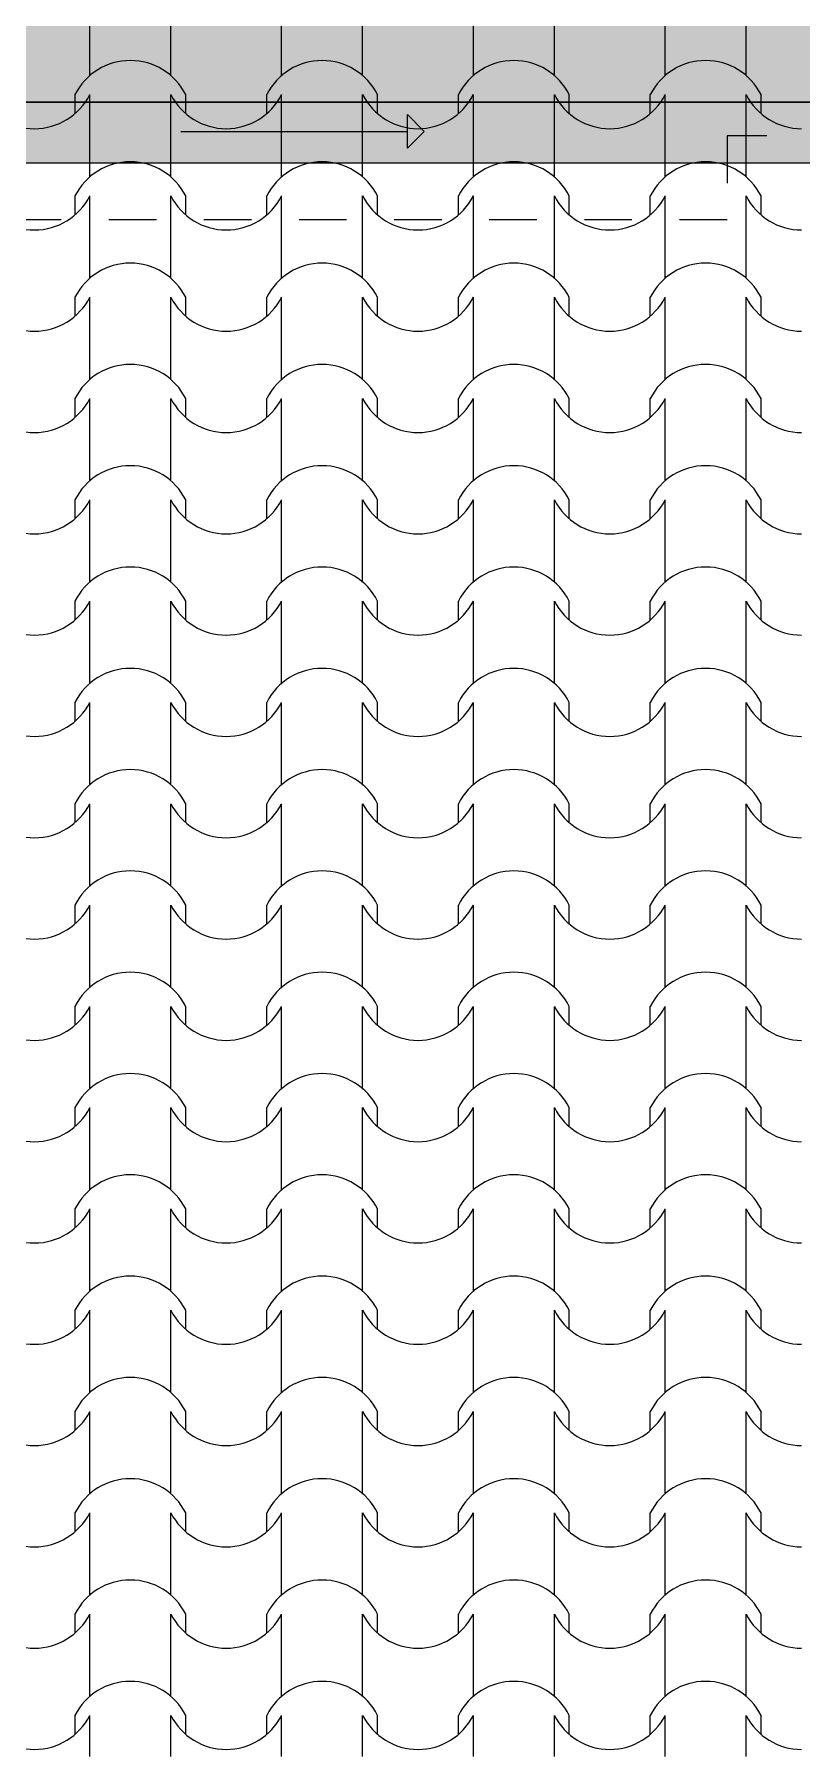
# Model space of a CAD drawing. Header units: feet. Extents: x 2791058 to 2855058, y -67651 to -26651.
# Drawn here: x 2805963 to 2808239, y -49419 to -44308 of the extents above; entities that cross this region are included whole.
import ezdxf

# ---------------------------------------------------------------- set-up
doc = ezdxf.new("R2010")
doc.units = ezdxf.units.FT
doc.header["$MEASUREMENT"] = 0
doc.linetypes.add('Dashed', pattern=[282.222223, 141.111112, -141.111112])
doc.layers.add('Exterior walls', color=7, linetype='Continuous')
doc.layers.add('Shell - Roof', color=7, linetype='Continuous')
for name, color, linetype, lineweight in [('Exterior walls_Pen_No__1', 7, 'Continuous', 0), ('Model Unit - Zone_Pen_No__101', 252, 'Continuous', 0), ('Shell - Roof_Pen_No__1', 7, 'Continuous', 0), ('Shell - Roof_Pen_No__21', 7, 'Continuous', 0), ('Structural - Bearing_Pen_No__1', 7, 'Continuous', 0), ('Structural - Bearing_Pen_No__13', 54, 'Continuous', 0)]:
    doc.layers.add(name, color=color, linetype=linetype, lineweight=lineweight)
doc.layers.add('Exterior walls_Pen_No__85', color=7, linetype='Continuous', lineweight=0, true_color=0x80c2ff)
doc.layers.add('Structural - Bearing_Pen_No__82', color=7, linetype='Continuous', lineweight=0, true_color=0xaaaaaa)

# ---------------------------------------------------------------- blocks, each defined once
blk = doc.blocks.new('*X9', base_point=(2247653.8, -76425))
at = {"layer": 'Structural - Bearing_Pen_No__82', "color": 253, "linetype": 'Continuous', "lineweight": 0, "true_color": 0xaaaaaa}
for p, q in [((2806127.4, -44307.9), (2806127.4, -44258.5)), ((2806367.8, -44307.9), (2806367.8, -44258.5)), ((2806696.3, -44307.9), (2806696.3, -44258.5)), ((2806936.8, -44307.9), (2806936.8, -44258.5)), ((2807265.3, -44307.9), (2807265.3, -44258.5)), ((2807505.8, -44307.9), (2807505.8, -44258.5)), ((2807834.3, -44307.9), (2807834.3, -44258.5)), ((2808074.7, -44307.9), (2808074.7, -44258.5)), ((2806127.4, -44429.8), (2806127.4, -44307.9)), ((2806367.8, -44429.8), (2806367.8, -44307.9)), ((2806696.3, -44429.8), (2806696.3, -44307.9)), ((2806936.8, -44429.8), (2806936.8, -44307.9)), ((2807265.3, -44429.8), (2807265.3, -44307.9)), ((2807505.8, -44429.8), (2807505.8, -44307.9)), ((2807834.3, -44429.8), (2807834.3, -44307.9)), ((2808074.7, -44429.8), (2808074.7, -44307.9)), ((2806083.4, -44542.7), (2806083.4, -44486.6)), ((2806127.4, -44608.5), (2806127.4, -44486.6)), ((2806367.8, -44608.5), (2806367.8, -44486.6)), ((2806411.9, -44542.7), (2806411.9, -44486.6)), ((2806652.3, -44542.7), (2806652.3, -44486.6)), ((2806696.3, -44608.5), (2806696.3, -44486.6)), ((2806936.8, -44608.5), (2806936.8, -44486.6)), ((2806980.8, -44542.7), (2806980.8, -44486.6)), ((2807221.3, -44542.7), (2807221.3, -44486.6)), ((2807265.3, -44608.5), (2807265.3, -44486.6)), ((2807505.8, -44608.5), (2807505.8, -44486.6)), ((2807549.8, -44542.7), (2807549.8, -44486.6)), ((2807790.2, -44542.7), (2807790.2, -44486.6)), ((2807834.3, -44608.5), (2807834.3, -44486.6)), ((2808074.7, -44608.5), (2808074.7, -44486.6)), ((2808118.7, -44542.7), (2808118.7, -44486.6)), ((2806127.4, -44730.5), (2806127.4, -44608.5)), ((2806367.8, -44730.5), (2806367.8, -44608.5)), ((2806696.3, -44730.5), (2806696.3, -44608.5)), ((2806936.8, -44730.5), (2806936.8, -44608.5)), ((2807265.3, -44730.5), (2807265.3, -44608.5)), ((2807505.8, -44730.5), (2807505.8, -44608.5)), ((2807834.3, -44730.5), (2807834.3, -44608.5)), ((2808074.7, -44730.5), (2808074.7, -44608.5)), ((2806083.4, -44843.3), (2806083.4, -44787.3)), ((2806127.4, -44909.2), (2806127.4, -44787.3)), ((2806367.8, -44909.2), (2806367.8, -44787.3)), ((2806411.9, -44843.3), (2806411.9, -44787.3)), ((2806652.3, -44843.3), (2806652.3, -44787.3)), ((2806696.3, -44909.2), (2806696.3, -44787.3)), ((2806936.8, -44909.2), (2806936.8, -44787.3)), ((2806980.8, -44843.3), (2806980.8, -44787.3)), ((2807221.3, -44843.3), (2807221.3, -44787.3)), ((2807265.3, -44909.2), (2807265.3, -44787.3)), ((2807505.8, -44909.2), (2807505.8, -44787.3)), ((2807549.8, -44843.3), (2807549.8, -44787.3)), ((2807790.2, -44843.3), (2807790.2, -44787.3)), ((2807834.3, -44909.2), (2807834.3, -44787.3)), ((2808074.7, -44909.2), (2808074.7, -44787.3)), ((2808118.7, -44843.3), (2808118.7, -44787.3)), ((2806127.4, -45031.2), (2806127.4, -44909.2)), ((2806367.8, -45031.2), (2806367.8, -44909.2)), ((2806696.3, -45031.2), (2806696.3, -44909.2)), ((2806936.8, -45031.2), (2806936.8, -44909.2)), ((2807265.3, -45031.2), (2807265.3, -44909.2)), ((2807505.8, -45031.2), (2807505.8, -44909.2)), ((2807834.3, -45031.2), (2807834.3, -44909.2)), ((2808074.7, -45031.2), (2808074.7, -44909.2)), ((2806083.4, -45144), (2806083.4, -45088)), ((2806127.4, -45209.9), (2806127.4, -45088)), ((2806367.8, -45209.9), (2806367.8, -45088)), ((2806411.9, -45144), (2806411.9, -45088)), ((2806652.3, -45144), (2806652.3, -45088)), ((2806696.3, -45209.9), (2806696.3, -45088)), ((2806936.8, -45209.9), (2806936.8, -45088)), ((2806980.8, -45144), (2806980.8, -45088)), ((2807221.3, -45144), (2807221.3, -45088)), ((2807265.3, -45209.9), (2807265.3, -45088)), ((2807505.8, -45209.9), (2807505.8, -45088)), ((2807549.8, -45144), (2807549.8, -45088)), ((2807790.2, -45144), (2807790.2, -45088)), ((2807834.3, -45209.9), (2807834.3, -45088)), ((2808074.7, -45209.9), (2808074.7, -45088)), ((2808118.7, -45144), (2808118.7, -45088)), ((2806127.4, -45331.8), (2806127.4, -45209.9)), ((2806367.8, -45331.8), (2806367.8, -45209.9)), ((2806696.3, -45331.8), (2806696.3, -45209.9)), ((2806936.8, -45331.8), (2806936.8, -45209.9)), ((2807265.3, -45331.8), (2807265.3, -45209.9)), ((2807505.8, -45331.8), (2807505.8, -45209.9)), ((2807834.3, -45331.8), (2807834.3, -45209.9)), ((2808074.7, -45331.8), (2808074.7, -45209.9)), ((2806083.4, -45444.7), (2806083.4, -45388.6)), ((2806127.4, -45510.6), (2806127.4, -45388.6)), ((2806367.8, -45510.6), (2806367.8, -45388.6)), ((2806411.9, -45444.7), (2806411.9, -45388.6)), ((2806652.3, -45444.7), (2806652.3, -45388.6)), ((2806696.3, -45510.6), (2806696.3, -45388.6)), ((2806936.8, -45510.6), (2806936.8, -45388.6)), ((2806980.8, -45444.7), (2806980.8, -45388.6)), ((2807221.3, -45444.7), (2807221.3, -45388.6)), ((2807265.3, -45510.6), (2807265.3, -45388.6)), ((2807505.8, -45510.6), (2807505.8, -45388.6)), ((2807549.8, -45444.7), (2807549.8, -45388.6)), ((2807790.2, -45444.7), (2807790.2, -45388.6)), ((2807834.3, -45510.6), (2807834.3, -45388.6)), ((2808074.7, -45510.6), (2808074.7, -45388.6)), ((2808118.7, -45444.7), (2808118.7, -45388.6)), ((2806127.4, -45632.5), (2806127.4, -45510.6)), ((2806367.8, -45632.5), (2806367.8, -45510.6)), ((2806696.3, -45632.5), (2806696.3, -45510.6)), ((2806936.8, -45632.5), (2806936.8, -45510.6)), ((2807265.3, -45632.5), (2807265.3, -45510.6)), ((2807505.8, -45632.5), (2807505.8, -45510.6)), ((2807834.3, -45632.5), (2807834.3, -45510.6)), ((2808074.7, -45632.5), (2808074.7, -45510.6)), ((2806083.4, -45745.4), (2806083.4, -45689.3)), ((2806127.4, -45811.2), (2806127.4, -45689.3)), ((2806367.8, -45811.2), (2806367.8, -45689.3)), ((2806411.9, -45745.4), (2806411.9, -45689.3)), ((2806652.3, -45745.4), (2806652.3, -45689.3)), ((2806696.3, -45811.2), (2806696.3, -45689.3)), ((2806936.8, -45811.2), (2806936.8, -45689.3)), ((2806980.8, -45745.4), (2806980.8, -45689.3)), ((2807221.3, -45745.4), (2807221.3, -45689.3)), ((2807265.3, -45811.2), (2807265.3, -45689.3)), ((2807505.8, -45811.2), (2807505.8, -45689.3)), ((2807549.8, -45745.4), (2807549.8, -45689.3)), ((2807790.2, -45745.4), (2807790.2, -45689.3)), ((2807834.3, -45811.2), (2807834.3, -45689.3)), ((2808074.7, -45811.2), (2808074.7, -45689.3)), ((2808118.7, -45745.4), (2808118.7, -45689.3)), ((2806127.4, -45933.2), (2806127.4, -45811.2)), ((2806367.8, -45933.2), (2806367.8, -45811.2)), ((2806696.3, -45933.2), (2806696.3, -45811.2)), ((2806936.8, -45933.2), (2806936.8, -45811.2)), ((2807265.3, -45933.2), (2807265.3, -45811.2)), ((2807505.8, -45933.2), (2807505.8, -45811.2)), ((2807834.3, -45933.2), (2807834.3, -45811.2)), ((2808074.7, -45933.2), (2808074.7, -45811.2)), ((2806083.4, -46046), (2806083.4, -45990)), ((2806127.4, -46111.9), (2806127.4, -45990)), ((2806367.8, -46111.9), (2806367.8, -45990)), ((2806411.9, -46046), (2806411.9, -45990)), ((2806652.3, -46046), (2806652.3, -45990)), ((2806696.3, -46111.9), (2806696.3, -45990)), ((2806936.8, -46111.9), (2806936.8, -45990)), ((2806980.8, -46046), (2806980.8, -45990)), ((2807221.3, -46046), (2807221.3, -45990)), ((2807265.3, -46111.9), (2807265.3, -45990)), ((2807505.8, -46111.9), (2807505.8, -45990)), ((2807549.8, -46046), (2807549.8, -45990)), ((2807790.2, -46046), (2807790.2, -45990)), ((2807834.3, -46111.9), (2807834.3, -45990)), ((2808074.7, -46111.9), (2808074.7, -45990)), ((2808118.7, -46046), (2808118.7, -45990)), ((2806127.4, -46233.8), (2806127.4, -46111.9)), ((2806367.8, -46233.8), (2806367.8, -46111.9)), ((2806696.3, -46233.8), (2806696.3, -46111.9)), ((2806936.8, -46233.8), (2806936.8, -46111.9)), ((2807265.3, -46233.8), (2807265.3, -46111.9)), ((2807505.8, -46233.8), (2807505.8, -46111.9)), ((2807834.3, -46233.8), (2807834.3, -46111.9)), ((2808074.7, -46233.8), (2808074.7, -46111.9)), ((2806083.4, -46346.7), (2806083.4, -46290.6)), ((2806127.4, -46412.6), (2806127.4, -46290.6)), ((2806367.8, -46412.6), (2806367.8, -46290.6)), ((2806411.9, -46346.7), (2806411.9, -46290.6)), ((2806652.3, -46346.7), (2806652.3, -46290.6)), ((2806696.3, -46412.6), (2806696.3, -46290.6)), ((2806936.8, -46412.6), (2806936.8, -46290.6)), ((2806980.8, -46346.7), (2806980.8, -46290.6)), ((2807221.3, -46346.7), (2807221.3, -46290.6)), ((2807265.3, -46412.6), (2807265.3, -46290.6)), ((2807505.8, -46412.6), (2807505.8, -46290.6)), ((2807549.8, -46346.7), (2807549.8, -46290.6)), ((2807790.2, -46346.7), (2807790.2, -46290.6)), ((2807834.3, -46412.6), (2807834.3, -46290.6)), ((2808074.7, -46412.6), (2808074.7, -46290.6)), ((2808118.7, -46346.7), (2808118.7, -46290.6)), ((2806127.4, -46534.5), (2806127.4, -46412.6)), ((2806367.8, -46534.5), (2806367.8, -46412.6)), ((2806696.3, -46534.5), (2806696.3, -46412.6)), ((2806936.8, -46534.5), (2806936.8, -46412.6)), ((2807265.3, -46534.5), (2807265.3, -46412.6)), ((2807505.8, -46534.5), (2807505.8, -46412.6)), ((2807834.3, -46534.5), (2807834.3, -46412.6)), ((2808074.7, -46534.5), (2808074.7, -46412.6)), ((2806083.4, -46647.4), (2806083.4, -46591.3)), ((2806127.4, -46713.3), (2806127.4, -46591.3)), ((2806367.8, -46713.3), (2806367.8, -46591.3)), ((2806411.9, -46647.4), (2806411.9, -46591.3)), ((2806652.3, -46647.4), (2806652.3, -46591.3)), ((2806696.3, -46713.3), (2806696.3, -46591.3)), ((2806936.8, -46713.3), (2806936.8, -46591.3)), ((2806980.8, -46647.4), (2806980.8, -46591.3)), ((2807221.3, -46647.4), (2807221.3, -46591.3)), ((2807265.3, -46713.3), (2807265.3, -46591.3)), ((2807505.8, -46713.3), (2807505.8, -46591.3)), ((2807549.8, -46647.4), (2807549.8, -46591.3)), ((2807790.2, -46647.4), (2807790.2, -46591.3)), ((2807834.3, -46713.3), (2807834.3, -46591.3)), ((2808074.7, -46713.3), (2808074.7, -46591.3)), ((2808118.7, -46647.4), (2808118.7, -46591.3)), ((2806127.4, -46835.2), (2806127.4, -46713.3)), ((2806367.8, -46835.2), (2806367.8, -46713.3)), ((2806696.3, -46835.2), (2806696.3, -46713.3)), ((2806936.8, -46835.2), (2806936.8, -46713.3)), ((2807265.3, -46835.2), (2807265.3, -46713.3)), ((2807505.8, -46835.2), (2807505.8, -46713.3)), ((2807834.3, -46835.2), (2807834.3, -46713.3)), ((2808074.7, -46835.2), (2808074.7, -46713.3)), ((2806083.4, -46948), (2806083.4, -46892)), ((2806127.4, -47013.9), (2806127.4, -46892)), ((2806367.8, -47013.9), (2806367.8, -46892)), ((2806411.9, -46948), (2806411.9, -46892)), ((2806652.3, -46948), (2806652.3, -46892)), ((2806696.3, -47013.9), (2806696.3, -46892)), ((2806936.8, -47013.9), (2806936.8, -46892)), ((2806980.8, -46948), (2806980.8, -46892)), ((2807221.3, -46948), (2807221.3, -46892)), ((2807265.3, -47013.9), (2807265.3, -46892)), ((2807505.8, -47013.9), (2807505.8, -46892)), ((2807549.8, -46948), (2807549.8, -46892)), ((2807790.2, -46948), (2807790.2, -46892)), ((2807834.3, -47013.9), (2807834.3, -46892)), ((2808074.7, -47013.9), (2808074.7, -46892)), ((2808118.7, -46948), (2808118.7, -46892)), ((2806127.4, -47135.9), (2806127.4, -47013.9)), ((2806367.8, -47135.9), (2806367.8, -47013.9)), ((2806696.3, -47135.9), (2806696.3, -47013.9)), ((2806936.8, -47135.9), (2806936.8, -47013.9)), ((2807265.3, -47135.9), (2807265.3, -47013.9)), ((2807505.8, -47135.9), (2807505.8, -47013.9)), ((2807834.3, -47135.9), (2807834.3, -47013.9)), ((2808074.7, -47135.9), (2808074.7, -47013.9)), ((2806083.4, -47248.7), (2806083.4, -47192.7)), ((2806127.4, -47314.6), (2806127.4, -47192.7)), ((2806367.8, -47314.6), (2806367.8, -47192.7)), ((2806411.9, -47248.7), (2806411.9, -47192.7)), ((2806652.3, -47248.7), (2806652.3, -47192.7)), ((2806696.3, -47314.6), (2806696.3, -47192.7)), ((2806936.8, -47314.6), (2806936.8, -47192.7)), ((2806980.8, -47248.7), (2806980.8, -47192.7)), ((2807221.3, -47248.7), (2807221.3, -47192.7)), ((2807265.3, -47314.6), (2807265.3, -47192.7)), ((2807505.8, -47314.6), (2807505.8, -47192.7)), ((2807549.8, -47248.7), (2807549.8, -47192.7)), ((2807790.2, -47248.7), (2807790.2, -47192.7)), ((2807834.3, -47314.6), (2807834.3, -47192.7)), ((2808074.7, -47314.6), (2808074.7, -47192.7)), ((2808118.7, -47248.7), (2808118.7, -47192.7)), ((2806127.4, -47436.5), (2806127.4, -47314.6)), ((2806367.8, -47436.5), (2806367.8, -47314.6)), ((2806696.3, -47436.5), (2806696.3, -47314.6)), ((2806936.8, -47436.5), (2806936.8, -47314.6)), ((2807265.3, -47436.5), (2807265.3, -47314.6)), ((2807505.8, -47436.5), (2807505.8, -47314.6)), ((2807834.3, -47436.5), (2807834.3, -47314.6)), ((2808074.7, -47436.5), (2808074.7, -47314.6)), ((2806083.4, -47549.4), (2806083.4, -47493.3)), ((2806127.4, -47615.3), (2806127.4, -47493.3)), ((2806367.8, -47615.3), (2806367.8, -47493.3)), ((2806411.9, -47549.4), (2806411.9, -47493.3)), ((2806652.3, -47549.4), (2806652.3, -47493.3)), ((2806696.3, -47615.3), (2806696.3, -47493.3)), ((2806936.8, -47615.3), (2806936.8, -47493.3)), ((2806980.8, -47549.4), (2806980.8, -47493.3)), ((2807221.3, -47549.4), (2807221.3, -47493.3)), ((2807265.3, -47615.3), (2807265.3, -47493.3)), ((2807505.8, -47615.3), (2807505.8, -47493.3)), ((2807549.8, -47549.4), (2807549.8, -47493.3)), ((2807790.2, -47549.4), (2807790.2, -47493.3)), ((2807834.3, -47615.3), (2807834.3, -47493.3)), ((2808074.7, -47615.3), (2808074.7, -47493.3)), ((2808118.7, -47549.4), (2808118.7, -47493.3)), ((2806127.4, -47737.2), (2806127.4, -47615.3)), ((2806367.8, -47737.2), (2806367.8, -47615.3)), ((2806696.3, -47737.2), (2806696.3, -47615.3)), ((2806936.8, -47737.2), (2806936.8, -47615.3)), ((2807265.3, -47737.2), (2807265.3, -47615.3)), ((2807505.8, -47737.2), (2807505.8, -47615.3)), ((2807834.3, -47737.2), (2807834.3, -47615.3)), ((2808074.7, -47737.2), (2808074.7, -47615.3)), ((2806083.4, -47850.1), (2806083.4, -47794)), ((2806127.4, -47915.9), (2806127.4, -47794)), ((2806367.8, -47915.9), (2806367.8, -47794)), ((2806411.9, -47850.1), (2806411.9, -47794)), ((2806652.3, -47850.1), (2806652.3, -47794)), ((2806696.3, -47915.9), (2806696.3, -47794)), ((2806936.8, -47915.9), (2806936.8, -47794)), ((2806980.8, -47850.1), (2806980.8, -47794)), ((2807221.3, -47850.1), (2807221.3, -47794)), ((2807265.3, -47915.9), (2807265.3, -47794)), ((2807505.8, -47915.9), (2807505.8, -47794)), ((2807549.8, -47850.1), (2807549.8, -47794)), ((2807790.2, -47850.1), (2807790.2, -47794)), ((2807834.3, -47915.9), (2807834.3, -47794)), ((2808074.7, -47915.9), (2808074.7, -47794)), ((2808118.7, -47850.1), (2808118.7, -47794)), ((2806127.4, -48037.9), (2806127.4, -47915.9)), ((2806367.8, -48037.9), (2806367.8, -47915.9)), ((2806696.3, -48037.9), (2806696.3, -47915.9)), ((2806936.8, -48037.9), (2806936.8, -47915.9)), ((2807265.3, -48037.9), (2807265.3, -47915.9)), ((2807505.8, -48037.9), (2807505.8, -47915.9)), ((2807834.3, -48037.9), (2807834.3, -47915.9)), ((2808074.7, -48037.9), (2808074.7, -47915.9)), ((2806083.4, -48150.7), (2806083.4, -48094.7)), ((2806127.4, -48216.6), (2806127.4, -48094.7)), ((2806367.8, -48216.6), (2806367.8, -48094.7)), ((2806411.9, -48150.7), (2806411.9, -48094.7)), ((2806652.3, -48150.7), (2806652.3, -48094.7)), ((2806696.3, -48216.6), (2806696.3, -48094.7)), ((2806936.8, -48216.6), (2806936.8, -48094.7)), ((2806980.8, -48150.7), (2806980.8, -48094.7)), ((2807221.3, -48150.7), (2807221.3, -48094.7)), ((2807265.3, -48216.6), (2807265.3, -48094.7)), ((2807505.8, -48216.6), (2807505.8, -48094.7)), ((2807549.8, -48150.7), (2807549.8, -48094.7)), ((2807790.2, -48150.7), (2807790.2, -48094.7)), ((2807834.3, -48216.6), (2807834.3, -48094.7)), ((2808074.7, -48216.6), (2808074.7, -48094.7)), ((2808118.7, -48150.7), (2808118.7, -48094.7)), ((2806127.4, -48338.6), (2806127.4, -48216.6)), ((2806367.8, -48338.6), (2806367.8, -48216.6)), ((2806696.3, -48338.6), (2806696.3, -48216.6)), ((2806936.8, -48338.6), (2806936.8, -48216.6)), ((2807265.3, -48338.6), (2807265.3, -48216.6)), ((2807505.8, -48338.6), (2807505.8, -48216.6)), ((2807834.3, -48338.6), (2807834.3, -48216.6)), ((2808074.7, -48338.6), (2808074.7, -48216.6)), ((2806083.4, -48451.4), (2806083.4, -48395.3)), ((2806127.4, -48517.3), (2806127.4, -48395.3)), ((2806367.8, -48517.3), (2806367.8, -48395.3)), ((2806411.9, -48451.4), (2806411.9, -48395.3)), ((2806652.3, -48451.4), (2806652.3, -48395.3)), ((2806696.3, -48517.3), (2806696.3, -48395.3)), ((2806936.8, -48517.3), (2806936.8, -48395.3)), ((2806980.8, -48451.4), (2806980.8, -48395.3)), ((2807221.3, -48451.4), (2807221.3, -48395.3)), ((2807265.3, -48517.3), (2807265.3, -48395.3)), ((2807505.8, -48517.3), (2807505.8, -48395.3)), ((2807549.8, -48451.4), (2807549.8, -48395.3)), ((2807790.2, -48451.4), (2807790.2, -48395.3)), ((2807834.3, -48517.3), (2807834.3, -48395.3)), ((2808074.7, -48517.3), (2808074.7, -48395.3)), ((2808118.7, -48451.4), (2808118.7, -48395.3)), ((2806127.4, -48639.2), (2806127.4, -48517.3)), ((2806367.8, -48639.2), (2806367.8, -48517.3)), ((2806696.3, -48639.2), (2806696.3, -48517.3)), ((2806936.8, -48639.2), (2806936.8, -48517.3)), ((2807265.3, -48639.2), (2807265.3, -48517.3)), ((2807505.8, -48639.2), (2807505.8, -48517.3)), ((2807834.3, -48639.2), (2807834.3, -48517.3)), ((2808074.7, -48639.2), (2808074.7, -48517.3)), ((2806083.4, -48752.1), (2806083.4, -48696)), ((2806127.4, -48818), (2806127.4, -48696)), ((2806367.8, -48818), (2806367.8, -48696)), ((2806411.9, -48752.1), (2806411.9, -48696)), ((2806652.3, -48752.1), (2806652.3, -48696)), ((2806696.3, -48818), (2806696.3, -48696)), ((2806936.8, -48818), (2806936.8, -48696)), ((2806980.8, -48752.1), (2806980.8, -48696)), ((2807221.3, -48752.1), (2807221.3, -48696)), ((2807265.3, -48818), (2807265.3, -48696)), ((2807505.8, -48818), (2807505.8, -48696)), ((2807549.8, -48752.1), (2807549.8, -48696)), ((2807790.2, -48752.1), (2807790.2, -48696)), ((2807834.3, -48818), (2807834.3, -48696)), ((2808074.7, -48818), (2808074.7, -48696)), ((2808118.7, -48752.1), (2808118.7, -48696)), ((2806127.4, -48939.9), (2806127.4, -48818)), ((2806367.8, -48939.9), (2806367.8, -48818)), ((2806696.3, -48939.9), (2806696.3, -48818)), ((2806936.8, -48939.9), (2806936.8, -48818)), ((2807265.3, -48939.9), (2807265.3, -48818)), ((2807505.8, -48939.9), (2807505.8, -48818)), ((2807834.3, -48939.9), (2807834.3, -48818)), ((2808074.7, -48939.9), (2808074.7, -48818)), ((2806083.4, -49052.8), (2806083.4, -48996.7)), ((2806127.4, -49118.6), (2806127.4, -48996.7)), ((2806367.8, -49118.6), (2806367.8, -48996.7)), ((2806411.9, -49052.8), (2806411.9, -48996.7)), ((2806652.3, -49052.8), (2806652.3, -48996.7)), ((2806696.3, -49118.6), (2806696.3, -48996.7)), ((2806936.8, -49118.6), (2806936.8, -48996.7)), ((2806980.8, -49052.8), (2806980.8, -48996.7)), ((2807221.3, -49052.8), (2807221.3, -48996.7)), ((2807265.3, -49118.6), (2807265.3, -48996.7)), ((2807505.8, -49118.6), (2807505.8, -48996.7)), ((2807549.8, -49052.8), (2807549.8, -48996.7)), ((2807790.2, -49052.8), (2807790.2, -48996.7)), ((2807834.3, -49118.6), (2807834.3, -48996.7)), ((2808074.7, -49118.6), (2808074.7, -48996.7)), ((2808118.7, -49052.8), (2808118.7, -48996.7)), ((2806127.4, -49240.6), (2806127.4, -49118.6)), ((2806367.8, -49240.6), (2806367.8, -49118.6)), ((2806696.3, -49240.6), (2806696.3, -49118.6)), ((2806936.8, -49240.6), (2806936.8, -49118.6)), ((2807265.3, -49240.6), (2807265.3, -49118.6)), ((2807505.8, -49240.6), (2807505.8, -49118.6)), ((2807834.3, -49240.6), (2807834.3, -49118.6)), ((2808074.7, -49240.6), (2808074.7, -49118.6)), ((2806083.4, -49353.4), (2806083.4, -49297.4)), ((2806127.4, -49419.3), (2806127.4, -49297.4)), ((2806367.8, -49419.3), (2806367.8, -49297.4)), ((2806411.9, -49353.4), (2806411.9, -49297.4)), ((2806652.3, -49353.4), (2806652.3, -49297.4)), ((2806696.3, -49419.3), (2806696.3, -49297.4)), ((2806936.8, -49419.3), (2806936.8, -49297.4)), ((2806980.8, -49353.4), (2806980.8, -49297.4)), ((2807221.3, -49353.4), (2807221.3, -49297.4)), ((2807265.3, -49419.3), (2807265.3, -49297.4)), ((2807505.8, -49419.3), (2807505.8, -49297.4)), ((2807549.8, -49353.4), (2807549.8, -49297.4)), ((2807790.2, -49353.4), (2807790.2, -49297.4)), ((2807834.3, -49419.3), (2807834.3, -49297.4)), ((2808074.7, -49419.3), (2808074.7, -49297.4)), ((2808118.7, -49353.4), (2808118.7, -49297.4))]:
    blk.add_line(p, q, dxfattribs=at)
for centre, radius, start, end in [((2806247.6, -44569.2), 183.9, 26.7044, 153.2956), ((2806816.6, -44569.2), 183.9, 26.7044, 153.2956), ((2807385.5, -44569.2), 183.9, 26.7044, 153.2956), ((2807954.5, -44569.2), 183.9, 26.7044, 153.2956), ((2805963.7, -44402.7), 184.9, 206.9885, 269.8295), ((2805962.6, -44402.7), 184.9, 270.1705, 333.0115), ((2806532.6, -44402.7), 184.9, 206.9885, 269.8295), ((2806531.5, -44402.7), 184.9, 270.1705, 333.0115), ((2807101.6, -44402.7), 184.9, 206.9885, 269.8295), ((2807100.5, -44402.7), 184.9, 270.1705, 333.0115), ((2807670.6, -44402.7), 184.9, 206.9885, 269.8295), ((2807669.5, -44402.7), 184.9, 270.1705, 333.0115), ((2808239.5, -44402.7), 184.9, 206.9885, 269.8295), ((2806247.6, -44869.9), 183.9, 26.7044, 153.2956), ((2806816.6, -44869.9), 183.9, 26.7044, 153.2956), ((2807385.5, -44869.9), 183.9, 26.7044, 153.2956), ((2807954.5, -44869.9), 183.9, 26.7044, 153.2956), ((2805963.7, -44703.4), 184.9, 206.9885, 269.8295), ((2805962.6, -44703.4), 184.9, 270.1705, 333.0115), ((2806532.6, -44703.4), 184.9, 206.9885, 269.8295), ((2806531.5, -44703.4), 184.9, 270.1705, 333.0115), ((2807101.6, -44703.4), 184.9, 206.9885, 269.8295), ((2807100.5, -44703.4), 184.9, 270.1705, 333.0115), ((2807670.6, -44703.4), 184.9, 206.9885, 269.8295), ((2807669.5, -44703.4), 184.9, 270.1705, 333.0115), ((2808239.5, -44703.4), 184.9, 206.9885, 269.8295), ((2806247.6, -45170.6), 183.9, 26.7044, 153.2956), ((2806816.6, -45170.6), 183.9, 26.7044, 153.2956), ((2807385.5, -45170.6), 183.9, 26.7044, 153.2956), ((2807954.5, -45170.6), 183.9, 26.7044, 153.2956), ((2805963.7, -45004), 184.9, 206.9885, 269.8295), ((2805962.6, -45004), 184.9, 270.1705, 333.0115), ((2806532.6, -45004), 184.9, 206.9885, 269.8295), ((2806531.5, -45004), 184.9, 270.1705, 333.0115), ((2807101.6, -45004), 184.9, 206.9885, 269.8295), ((2807100.5, -45004), 184.9, 270.1705, 333.0115), ((2807670.6, -45004), 184.9, 206.9885, 269.8295), ((2807669.5, -45004), 184.9, 270.1705, 333.0115), ((2808239.5, -45004), 184.9, 206.9885, 269.8295), ((2806247.6, -45471.2), 183.9, 26.7044, 153.2956), ((2806816.6, -45471.2), 183.9, 26.7044, 153.2956), ((2807385.5, -45471.2), 183.9, 26.7044, 153.2956), ((2807954.5, -45471.2), 183.9, 26.7044, 153.2956), ((2805963.7, -45304.7), 184.9, 206.9885, 269.8295), ((2805962.6, -45304.7), 184.9, 270.1705, 333.0115), ((2806532.6, -45304.7), 184.9, 206.9885, 269.8295), ((2806531.5, -45304.7), 184.9, 270.1705, 333.0115), ((2807101.6, -45304.7), 184.9, 206.9885, 269.8295), ((2807100.5, -45304.7), 184.9, 270.1705, 333.0115), ((2807670.6, -45304.7), 184.9, 206.9885, 269.8295), ((2807669.5, -45304.7), 184.9, 270.1705, 333.0115), ((2808239.5, -45304.7), 184.9, 206.9885, 269.8295), ((2806247.6, -45771.9), 183.9, 26.7044, 153.2956), ((2806816.6, -45771.9), 183.9, 26.7044, 153.2956), ((2807385.5, -45771.9), 183.9, 26.7044, 153.2956), ((2807954.5, -45771.9), 183.9, 26.7044, 153.2956), ((2805963.7, -45605.4), 184.9, 206.9885, 269.8295), ((2805962.6, -45605.4), 184.9, 270.1705, 333.0115), ((2806532.6, -45605.4), 184.9, 206.9885, 269.8295), ((2806531.5, -45605.4), 184.9, 270.1705, 333.0115), ((2807101.6, -45605.4), 184.9, 206.9885, 269.8295), ((2807100.5, -45605.4), 184.9, 270.1705, 333.0115), ((2807670.6, -45605.4), 184.9, 206.9885, 269.8295), ((2807669.5, -45605.4), 184.9, 270.1705, 333.0115), ((2808239.5, -45605.4), 184.9, 206.9885, 269.8295), ((2806247.6, -46072.6), 183.9, 26.7044, 153.2956), ((2806816.6, -46072.6), 183.9, 26.7044, 153.2956), ((2807385.5, -46072.6), 183.9, 26.7044, 153.2956), ((2807954.5, -46072.6), 183.9, 26.7044, 153.2956), ((2805963.7, -45906), 184.9, 206.9885, 269.8295), ((2805962.6, -45906), 184.9, 270.1705, 333.0115), ((2806532.6, -45906), 184.9, 206.9885, 269.8295), ((2806531.5, -45906), 184.9, 270.1705, 333.0115), ((2807101.6, -45906), 184.9, 206.9885, 269.8295), ((2807100.5, -45906), 184.9, 270.1705, 333.0115), ((2807670.6, -45906), 184.9, 206.9885, 269.8295), ((2807669.5, -45906), 184.9, 270.1705, 333.0115), ((2808239.5, -45906), 184.9, 206.9885, 269.8295), ((2806247.6, -46373.3), 183.9, 26.7044, 153.2956), ((2806816.6, -46373.3), 183.9, 26.7044, 153.2956), ((2807385.5, -46373.3), 183.9, 26.7044, 153.2956), ((2807954.5, -46373.3), 183.9, 26.7044, 153.2956), ((2805963.7, -46206.7), 184.9, 206.9885, 269.8295), ((2805962.6, -46206.7), 184.9, 270.1705, 333.0115), ((2806532.6, -46206.7), 184.9, 206.9885, 269.8295), ((2806531.5, -46206.7), 184.9, 270.1705, 333.0115), ((2807101.6, -46206.7), 184.9, 206.9885, 269.8295), ((2807100.5, -46206.7), 184.9, 270.1705, 333.0115), ((2807670.6, -46206.7), 184.9, 206.9885, 269.8295), ((2807669.5, -46206.7), 184.9, 270.1705, 333.0115), ((2808239.5, -46206.7), 184.9, 206.9885, 269.8295), ((2806247.6, -46673.9), 183.9, 26.7044, 153.2956), ((2806816.6, -46673.9), 183.9, 26.7044, 153.2956), ((2807385.5, -46673.9), 183.9, 26.7044, 153.2956), ((2807954.5, -46673.9), 183.9, 26.7044, 153.2956), ((2805963.7, -46507.4), 184.9, 206.9885, 269.8295), ((2805962.6, -46507.4), 184.9, 270.1705, 333.0115), ((2806532.6, -46507.4), 184.9, 206.9885, 269.8295), ((2806531.5, -46507.4), 184.9, 270.1705, 333.0115), ((2807101.6, -46507.4), 184.9, 206.9885, 269.8295), ((2807100.5, -46507.4), 184.9, 270.1705, 333.0115), ((2807670.6, -46507.4), 184.9, 206.9885, 269.8295), ((2807669.5, -46507.4), 184.9, 270.1705, 333.0115), ((2808239.5, -46507.4), 184.9, 206.9885, 269.8295), ((2806247.6, -46974.6), 183.9, 26.7044, 153.2956), ((2806816.6, -46974.6), 183.9, 26.7044, 153.2956), ((2807385.5, -46974.6), 183.9, 26.7044, 153.2956), ((2807954.5, -46974.6), 183.9, 26.7044, 153.2956), ((2805963.7, -46808.1), 184.9, 206.9885, 269.8295), ((2805962.6, -46808.1), 184.9, 270.1705, 333.0115), ((2806532.6, -46808.1), 184.9, 206.9885, 269.8295), ((2806531.5, -46808.1), 184.9, 270.1705, 333.0115), ((2807101.6, -46808.1), 184.9, 206.9885, 269.8295), ((2807100.5, -46808.1), 184.9, 270.1705, 333.0115), ((2807670.6, -46808.1), 184.9, 206.9885, 269.8295), ((2807669.5, -46808.1), 184.9, 270.1705, 333.0115), ((2808239.5, -46808.1), 184.9, 206.9885, 269.8295), ((2806247.6, -47275.3), 183.9, 26.7044, 153.2956), ((2806816.6, -47275.3), 183.9, 26.7044, 153.2956), ((2807385.5, -47275.3), 183.9, 26.7044, 153.2956), ((2807954.5, -47275.3), 183.9, 26.7044, 153.2956), ((2805963.7, -47108.7), 184.9, 206.9885, 269.8295), ((2805962.6, -47108.7), 184.9, 270.1705, 333.0115), ((2806532.6, -47108.7), 184.9, 206.9885, 269.8295), ((2806531.5, -47108.7), 184.9, 270.1705, 333.0115), ((2807101.6, -47108.7), 184.9, 206.9885, 269.8295), ((2807100.5, -47108.7), 184.9, 270.1705, 333.0115), ((2807670.6, -47108.7), 184.9, 206.9885, 269.8295), ((2807669.5, -47108.7), 184.9, 270.1705, 333.0115), ((2808239.5, -47108.7), 184.9, 206.9885, 269.8295), ((2806247.6, -47576), 183.9, 26.7044, 153.2956), ((2806816.6, -47576), 183.9, 26.7044, 153.2956), ((2807385.5, -47576), 183.9, 26.7044, 153.2956), ((2807954.5, -47576), 183.9, 26.7044, 153.2956), ((2805963.7, -47409.4), 184.9, 206.9885, 269.8295), ((2805962.6, -47409.4), 184.9, 270.1705, 333.0115), ((2806532.6, -47409.4), 184.9, 206.9885, 269.8295), ((2806531.5, -47409.4), 184.9, 270.1705, 333.0115), ((2807101.6, -47409.4), 184.9, 206.9885, 269.8295), ((2807100.5, -47409.4), 184.9, 270.1705, 333.0115), ((2807670.6, -47409.4), 184.9, 206.9885, 269.8295), ((2807669.5, -47409.4), 184.9, 270.1705, 333.0115), ((2808239.5, -47409.4), 184.9, 206.9885, 269.8295), ((2806247.6, -47876.6), 183.9, 26.7044, 153.2956), ((2806816.6, -47876.6), 183.9, 26.7044, 153.2956), ((2807385.5, -47876.6), 183.9, 26.7044, 153.2956), ((2807954.5, -47876.6), 183.9, 26.7044, 153.2956), ((2805963.7, -47710.1), 184.9, 206.9885, 269.8295), ((2805962.6, -47710.1), 184.9, 270.1705, 333.0115), ((2806532.6, -47710.1), 184.9, 206.9885, 269.8295), ((2806531.5, -47710.1), 184.9, 270.1705, 333.0115), ((2807101.6, -47710.1), 184.9, 206.9885, 269.8295), ((2807100.5, -47710.1), 184.9, 270.1705, 333.0115), ((2807670.6, -47710.1), 184.9, 206.9885, 269.8295), ((2807669.5, -47710.1), 184.9, 270.1705, 333.0115), ((2808239.5, -47710.1), 184.9, 206.9885, 269.8295), ((2806247.6, -48177.3), 183.9, 26.7044, 153.2956), ((2806816.6, -48177.3), 183.9, 26.7044, 153.2956), ((2807385.5, -48177.3), 183.9, 26.7044, 153.2956), ((2807954.5, -48177.3), 183.9, 26.7044, 153.2956), ((2805963.7, -48010.8), 184.9, 206.9885, 269.8295), ((2805962.6, -48010.8), 184.9, 270.1705, 333.0115), ((2806532.6, -48010.8), 184.9, 206.9885, 269.8295), ((2806531.5, -48010.8), 184.9, 270.1705, 333.0115), ((2807101.6, -48010.8), 184.9, 206.9885, 269.8295), ((2807100.5, -48010.8), 184.9, 270.1705, 333.0115), ((2807670.6, -48010.8), 184.9, 206.9885, 269.8295), ((2807669.5, -48010.8), 184.9, 270.1705, 333.0115), ((2808239.5, -48010.8), 184.9, 206.9885, 269.8295), ((2806247.6, -48478), 183.9, 26.7044, 153.2956), ((2806816.6, -48478), 183.9, 26.7044, 153.2956), ((2807385.5, -48478), 183.9, 26.7044, 153.2956), ((2807954.5, -48478), 183.9, 26.7044, 153.2956), ((2805963.7, -48311.4), 184.9, 206.9885, 269.8295), ((2805962.6, -48311.4), 184.9, 270.1705, 333.0115), ((2806532.6, -48311.4), 184.9, 206.9885, 269.8295), ((2806531.5, -48311.4), 184.9, 270.1705, 333.0115), ((2807101.6, -48311.4), 184.9, 206.9885, 269.8295), ((2807100.5, -48311.4), 184.9, 270.1705, 333.0115), ((2807670.6, -48311.4), 184.9, 206.9885, 269.8295), ((2807669.5, -48311.4), 184.9, 270.1705, 333.0115), ((2808239.5, -48311.4), 184.9, 206.9885, 269.8295), ((2806247.6, -48778.6), 183.9, 26.7044, 153.2956), ((2806816.6, -48778.6), 183.9, 26.7044, 153.2956), ((2807385.5, -48778.6), 183.9, 26.7044, 153.2956), ((2807954.5, -48778.6), 183.9, 26.7044, 153.2956), ((2805963.7, -48612.1), 184.9, 206.9885, 269.8295), ((2805962.6, -48612.1), 184.9, 270.1705, 333.0115), ((2806532.6, -48612.1), 184.9, 206.9885, 269.8295), ((2806531.5, -48612.1), 184.9, 270.1705, 333.0115), ((2807101.6, -48612.1), 184.9, 206.9885, 269.8295), ((2807100.5, -48612.1), 184.9, 270.1705, 333.0115), ((2807670.6, -48612.1), 184.9, 206.9885, 269.8295), ((2807669.5, -48612.1), 184.9, 270.1705, 333.0115), ((2808239.5, -48612.1), 184.9, 206.9885, 269.8295), ((2806247.6, -49079.3), 183.9, 26.7044, 153.2956), ((2806816.6, -49079.3), 183.9, 26.7044, 153.2956), ((2807385.5, -49079.3), 183.9, 26.7044, 153.2956), ((2807954.5, -49079.3), 183.9, 26.7044, 153.2956), ((2805963.7, -48912.8), 184.9, 206.9885, 269.8295), ((2805962.6, -48912.8), 184.9, 270.1705, 333.0115), ((2806532.6, -48912.8), 184.9, 206.9885, 269.8295), ((2806531.5, -48912.8), 184.9, 270.1705, 333.0115), ((2807101.6, -48912.8), 184.9, 206.9885, 269.8295), ((2807100.5, -48912.8), 184.9, 270.1705, 333.0115), ((2807670.6, -48912.8), 184.9, 206.9885, 269.8295), ((2807669.5, -48912.8), 184.9, 270.1705, 333.0115), ((2808239.5, -48912.8), 184.9, 206.9885, 269.8295), ((2806247.6, -49380), 183.9, 26.7044, 153.2956), ((2806816.6, -49380), 183.9, 26.7044, 153.2956), ((2807385.5, -49380), 183.9, 26.7044, 153.2956), ((2807954.5, -49380), 183.9, 26.7044, 153.2956), ((2805963.7, -49213.4), 184.9, 206.9885, 269.8295), ((2805962.6, -49213.4), 184.9, 270.1705, 333.0115), ((2806532.6, -49213.4), 184.9, 206.9885, 269.8295), ((2806531.5, -49213.4), 184.9, 270.1705, 333.0115), ((2807101.6, -49213.4), 184.9, 206.9885, 269.8295), ((2807100.5, -49213.4), 184.9, 270.1705, 333.0115), ((2807670.6, -49213.4), 184.9, 206.9885, 269.8295), ((2807669.5, -49213.4), 184.9, 270.1705, 333.0115), ((2808239.5, -49213.4), 184.9, 206.9885, 269.8295)]:
    blk.add_arc(centre, radius, start, end, dxfattribs=at)
blk = doc.blocks.new('Fill_4', base_point=(2247653.8, -74225))
at = {"layer": 'Structural - Bearing_Pen_No__82', "color": 253, "linetype": 'Continuous', "lineweight": 0, "true_color": 0xaaaaaa}
blk.add_blockref('*X9', (2247653.8, -76425), dxfattribs=at)
blk = doc.blocks.new('Wall_3', base_point=(2803868.2, -44508.5))
at = {"layer": 'Exterior walls_Pen_No__85', "linetype": 'Continuous', "lineweight": 0, "true_color": 0x80c2ff}
blk.add_hatch(color=151, dxfattribs=at).paths.add_polyline_path([(2808418.2, -44688.5), (2808418.2, -44508.5), (2803868.2, -44508.5), (2803868.2, -44688.5)])
at = {"layer": 'Exterior walls_Pen_No__1', "color": 7, "linetype": 'Continuous', "lineweight": 0, "flags": 128}
for points in [[(2819168.2, -44508.5), (2803868.2, -44508.5)], [(2803868.2, -44688.5), (2819168.2, -44688.5)]]:
    blk.add_lwpolyline(points, dxfattribs=at)
blk = doc.blocks.new('Line_5', base_point=(2806397.5, -44595.6))
at = {"layer": 'Shell - Roof', "linetype": 'Continuous', "lineweight": 0, "true_color": 0x000000}
blk.add_hatch(color=18, dxfattribs=at).paths.add_polyline_path([(2807119.4, -44595.6), (2807069.4, -44545.6), (2807069.4, -44645.6)])
at = {"layer": 'Shell - Roof_Pen_No__1', "color": 7, "linetype": 'Continuous', "lineweight": 0}
for p, q in [((2807119.4, -44595.6), (2807069.4, -44545.6)), ((2807069.4, -44645.6), (2807069.4, -44545.6)), ((2807119.4, -44595.6), (2807069.4, -44645.6))]:
    blk.add_line(p, q, dxfattribs=at)
at = {"layer": 'Shell - Roof_Pen_No__21', "color": 7, "linetype": 'Continuous', "lineweight": 0}
blk.add_line((2806397.5, -44595.6), (2807069.4, -44595.6), dxfattribs=at)

msp = doc.modelspace()

# ---------------------------------------------------------------- hatches: boundary and pattern name
at = {"layer": 'Structural - Bearing_Pen_No__13', "linetype": 'Continuous', "lineweight": 0}
msp.add_hatch(color=54, dxfattribs=at).paths.add_polyline_path([(2803568.173, -44208.549), (2803568.173, -44508.549), (2819168.173, -44508.549), (2819168.173, -44208.549)])

# ---------------------------------------------------------------- linework, layer by layer
at = {"layer": 'Model Unit - Zone_Pen_No__101', "color": 252, "linetype": 'Dashed', "lineweight": 0}
for p, q in [((2808418.173, -44608.549), (2808018.173, -44608.549)), ((2808018.173, -44608.549), (2808018.173, -44858.549)), ((2808418.173, -44608.549), (2808018.173, -44608.549)), ((2808018.173, -44608.549), (2808018.173, -44858.549)), ((2808018.173, -44858.549), (2804418.173, -44858.549)), ((2808018.173, -44858.549), (2804418.173, -44858.549))]:
    msp.add_line(p, q, dxfattribs=at)
at = {"layer": 'Structural - Bearing_Pen_No__1', "color": 7, "linetype": 'Continuous', "lineweight": 0, "flags": 128}
msp.add_lwpolyline([(2803568.173, -44208.549), (2803568.173, -44508.549), (2819168.173, -44508.549), (2819168.173, -44208.549)], close=True, dxfattribs=at)

# ---------------------------------------------------------------- block references
at = {"layer": 'Exterior walls', "color": 7, "lineweight": 0}
msp.add_blockref('Wall_3', (2803868.173, -44508.549), dxfattribs=at)
at = {"layer": 'Shell - Roof', "color": 7, "linetype": 'Continuous', "lineweight": 0}
msp.add_blockref('Line_5', (2806397.531, -44595.591), dxfattribs=at)
at = {"layer": 'Structural - Bearing_Pen_No__82', "color": 253, "linetype": 'Continuous', "lineweight": 0, "true_color": 0xaaaaaa}
msp.add_blockref('Fill_4', (2247653.822, -74224.967), dxfattribs=at)

doc.saveas('drawing.dxf')
